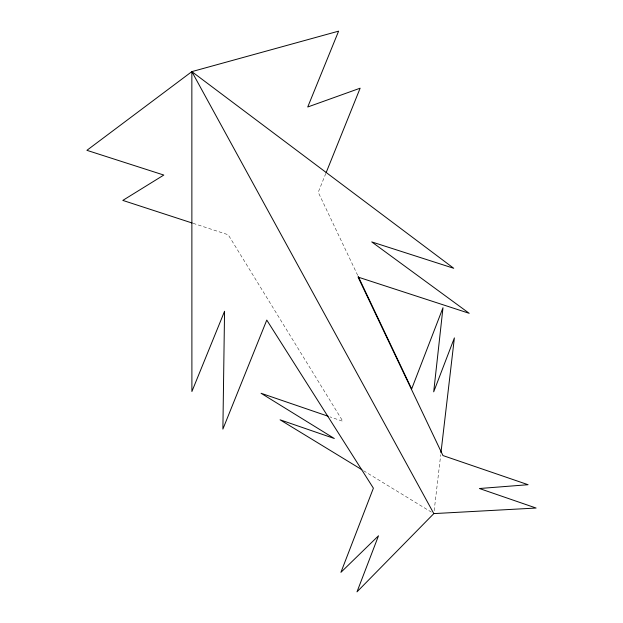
<?xml version="1.0" encoding="UTF-8"?>
<svg xmlns="http://www.w3.org/2000/svg" width="623" height="623" viewBox="0 0 623 623"><rect width="100%" height="100%" fill="white"/><g stroke="black" fill="none" stroke-linecap="round" stroke-linejoin="round"><path stroke-width="0.47" stroke-dasharray="3.12 2.34" d="M434.169 510.704L440.718 454.712M325.821 173.428L318.236 192.266L357.859 275.685M193.075 223.307L228.213 234.762L342.837 421.28L329.972 416.873M363.567 470.739L431.35 512.09"/><path stroke-width="0.93" d="M440.944 452.781L454.385 337.9L433.701 391.828L442.992 307.715L411.655 388.954L358.272 276.565M326.179 172.532L360.141 88.193L307.731 107L338.608 31.15L191.853 71.622L86.909 150.322L163.81 175.055L122.809 200.404L192.149 223.011M433.826 513.601L357.002 591.85L378.496 535.796L340.921 572.335L373.387 488.167L266.776 320.082L222.886 429.107L224.56 311.274L191.9 391.509L191.853 71.622L453.723 268.279L371.736 241.911L469.197 313.307L358.061 277.087L442.945 455.553L528.078 484.71L479.437 488.518L536.091 508.041L433.826 513.601L191.853 71.622M328.134 416.242L261.068 393.277L334.302 438.499L280.085 419.816L361.916 469.734"/></g></svg>
